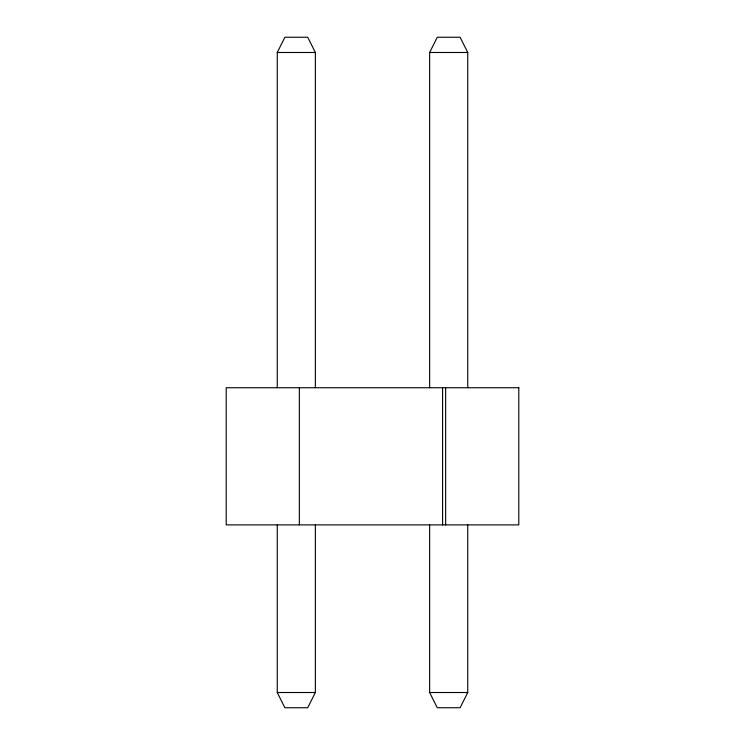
<?xml version="1.0" encoding="UTF-8"?>
<svg xmlns="http://www.w3.org/2000/svg" width="745" height="745" viewBox="0 0 745 745"><rect width="100%" height="100%" fill="white"/><g stroke="black" fill="none" stroke-linecap="round" stroke-linejoin="round"><path stroke-width="1.12" d="M277.261 387.735L277.261 52.485L284.879 37.25L307.732 37.25L315.358 52.485L315.358 387.735M429.642 387.735L429.642 52.485L437.268 37.25L460.121 37.25L467.739 52.485L467.739 387.735M315.358 524.89L315.358 692.515L307.732 707.75L284.879 707.75L277.261 692.515L277.261 524.89M467.739 524.89L467.739 692.515L460.121 707.75L437.268 707.75L429.642 692.515L429.642 524.89M277.261 52.485L315.358 52.485M429.642 52.485L467.739 52.485M277.261 692.515L315.358 692.515M429.642 692.515L467.739 692.515M445.65 387.735L445.65 524.89M442.595 387.735L442.595 524.89M299.35 387.735L299.35 524.89M518.79 387.735L226.21 387.735L226.21 524.89L518.79 524.89L518.79 387.735"/></g></svg>
